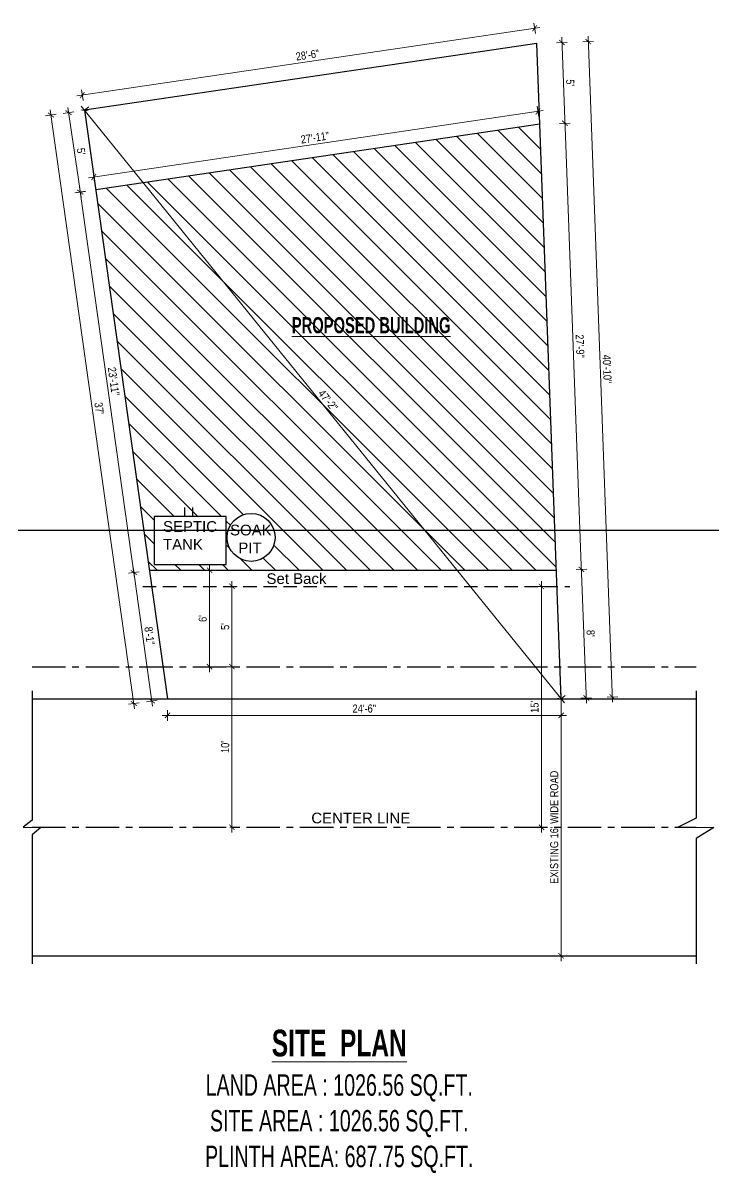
# Model space of a CAD drawing. Header units: inches. Extents: x -5142662 to -4941318, y -3361958 to -3160563.
# Drawn here: x -5010567 to -5010051, y -3262973 to -3262114 of the extents above; entities that cross this region are included whole.
import ezdxf

# ---------------------------------------------------------------- set-up
doc = ezdxf.new("R2010")
doc.units = ezdxf.units.IN
doc.header["$LTSCALE"] = 2
doc.header["$MEASUREMENT"] = 0
doc.header["$PDMODE"] = 34
doc.linetypes.add('CENTER', pattern=[2, 1.25, -0.25, 0.25, -0.25])
doc.linetypes.add('HIDDEN', pattern=[0.375, 0.25, -0.125])
doc.layers.get('0').update_dxf_attribs({"linetype": 'CONTINUOUS'})
doc.layers.get('DEFPOINTS').update_dxf_attribs({"color": 141, "linetype": 'CONTINUOUS'})
doc.layers.add('A-Hatch', color=7, linetype='CONTINUOUS')
doc.layers.add('furniture', color=31, linetype='CONTINUOUS')
for name, color, linetype, lineweight in [('DIM 1-100', 4, 'CONTINUOUS', 13), ('Text-100.w', 254, 'CONTINUOUS', 9), ('TEXTLAYER', 7, 'CONTINUOUS', 18), ('Toilet', 7, 'CONTINUOUS', 25)]:
    doc.layers.add(name, color=color, linetype=linetype, lineweight=lineweight)
doc.styles.add('Arial', font='arial.ttf', dxfattribs={"width": 0.8, "height": 12})
doc.styles.get("Standard").update_dxf_attribs({"font": 'ARIALN.TTF'})
doc.dimstyles.new('1 by 96', dxfattribs={"dimtxt": 6, "dimasz": 4, "dimexe": 4, "dimexo": 4, "dimgap": 2, "dimtad": 1, "dimdec": 0, "dimzin": 0, "dimdsep": 46, "dimlunit": 4, "dimtxsty": 'Standard', "dimblk": 'ARCHTICK', "dimcen": 0, "dimdle": 4, "dimadec": 0, "dimazin": 0, "dimtfac": 1, "dimtdec": 0, "dimtix": 1, "dimtofl": 0, "dimtmove": 1, "dimatfit": 3, "dimldrblk": 'ARCHTICK', "dimfxl": 4, "dimfxlon": 1, "dimtolj": 1, "dimtzin": 0, "dimlwd": -1, "dimlwe": -1, "dimarcsym": 0})

# ---------------------------------------------------------------- blocks, each defined once
blk = doc.blocks.new('_ArchTick')
at = {"color": 0, "linetype": 'ByBlock', "const_width": 0.15}
blk.add_lwpolyline([(-0.5, -0.5), (0.5, 0.5)], dxfattribs=at)
blk = doc.blocks.new('*D781')
at = {"layer": 'DEFPOINTS', "color": 0, "ltscale": 0.5, "transparency": 16777216}
for p in [(-5010401.77, -3262161.75), (-5010533.24, -3262181.18), (-5010393, -3262221.11)]:
    blk.add_point(p, dxfattribs=at)
at = {"layer": 'DIM 1-100', "color": 0, "ltscale": 0.5, "transparency": 16777216}
for p, q in [((-5010523.89, -3262244.49), (-5010533.83, -3262177.22)), ((-5010529.28, -3262180.59), (-5010537.2, -3262181.76)), ((-5010520.52, -3262239.95), (-5010528.43, -3262241.12))]:
    blk.add_line(p, q, dxfattribs=at)
at = {"layer": 'DIM 1-100', "color": 0, "ltscale": 0.5, "transparency": 16777216, "xscale": 4, "yscale": 4, "zscale": 4}
for p, rotation in [((-5010533.24, -3262181.18), 98.40388065627104), ((-5010524.47, -3262240.53), 278.403880656271)]:
    blk.add_blockref('_ArchTick', p, dxfattribs=dict(at, rotation=rotation))
at = {"layer": 'DIM 1-100', "color": 0, "ltscale": 0.5, "transparency": 16777216, "insert": (-5010523.86, -3262210.12), "char_height": 6, "attachment_point": 5, "rotation": 278.40388}
blk.add_mtext("\\A1;5'", dxfattribs=at)
blk = doc.blocks.new('*D782')
at = {"layer": 'DEFPOINTS', "color": 0, "ltscale": 0.5, "transparency": 16777216}
for p in [(-5010416.88, -3262535.07), (-5010422.88, -3262595.07), (-5010411.18, -3262595.07)]:
    blk.add_point(p, dxfattribs=at)
at = {"layer": 'DIM 1-100', "color": 0, "ltscale": 0.5, "transparency": 16777216}
for p, q in [((-5010412.88, -3262535.07), (-5010407.18, -3262535.07)), ((-5010411.18, -3262531.07), (-5010411.18, -3262599.07)), ((-5010415.18, -3262595.07), (-5010407.18, -3262595.07))]:
    blk.add_line(p, q, dxfattribs=at)
at = {"layer": 'DIM 1-100', "color": 0, "ltscale": 0.5, "transparency": 16777216, "xscale": 4, "yscale": 4, "zscale": 4}
for p, rotation in [((-5010411.18, -3262535.07), 90), ((-5010411.18, -3262595.07), 270)]:
    blk.add_blockref('_ArchTick', p, dxfattribs=dict(at, rotation=rotation))
at = {"layer": 'DIM 1-100', "color": 0, "ltscale": 0.5, "transparency": 16777216, "insert": (-5010416.24, -3262565.07), "char_height": 6, "attachment_point": 5, "rotation": 90}
blk.add_mtext("\\A1;5'", dxfattribs=at)
blk = doc.blocks.new('*D783')
at = {"layer": 'DEFPOINTS', "color": 0, "ltscale": 0.5, "transparency": 16777216}
for p in [(-5010165.36, -3262619.07), (-5010165.36, -3262811.07), (-5010165.36, -3262811.07)]:
    blk.add_point(p, dxfattribs=at)
at = {"layer": 'DIM 1-100', "color": 0, "ltscale": 0.5, "transparency": 16777216}
for p, q in [((-5010165.36, -3262615.07), (-5010165.36, -3262815.07)), ((-5010165.36, -3262619.07), (-5010169.36, -3262619.07)), ((-5010165.36, -3262811.07), (-5010169.36, -3262811.07))]:
    blk.add_line(p, q, dxfattribs=at)
at = {"layer": 'DIM 1-100', "color": 0, "ltscale": 0.5, "transparency": 16777216, "xscale": 4, "yscale": 4, "zscale": 4}
for p, rotation in [((-5010165.36, -3262619.07), 90), ((-5010165.36, -3262811.07), 270)]:
    blk.add_blockref('_ArchTick', p, dxfattribs=dict(at, rotation=rotation))
at = {"layer": 'DIM 1-100', "color": 0, "ltscale": 0.5, "transparency": 16777216, "insert": (-5010170.47, -3262715.07), "char_height": 6, "attachment_point": 5, "rotation": 90}
blk.add_mtext("\\A1;EXISTING 16' WIDE ROAD", dxfattribs=at)
blk = doc.blocks.new('*D784')
at = {"layer": 'DEFPOINTS', "color": 0, "ltscale": 0.5, "transparency": 16777216}
for p in [(-5010521.3, -3262179.41), (-5010484.42, -3262622.6), (-5010459.36, -3262619.07)]:
    blk.add_point(p, dxfattribs=at)
at = {"layer": 'DIM 1-100', "color": 0, "ltscale": 0.5, "transparency": 16777216}
for p, q in [((-5010542.4, -3262182.38), (-5010550.32, -3262183.5)), ((-5010546.92, -3262178.98), (-5010483.87, -3262626.56)), ((-5010480.46, -3262622.04), (-5010488.38, -3262623.16))]:
    blk.add_line(p, q, dxfattribs=at)
at = {"layer": 'DIM 1-100', "color": 0, "ltscale": 0.5, "transparency": 16777216, "xscale": 4, "yscale": 4, "zscale": 4}
for p, rotation in [((-5010546.36, -3262182.94), 98.01894551891075), ((-5010484.42, -3262622.6), 278.0189455189108)]:
    blk.add_blockref('_ArchTick', p, dxfattribs=dict(at, rotation=rotation))
at = {"layer": 'DIM 1-100', "color": 0, "ltscale": 0.5, "transparency": 16777216, "insert": (-5010510.38, -3262402.07), "char_height": 6, "attachment_point": 5, "rotation": 278.01895}
blk.add_mtext("\\A1;37'", dxfattribs=at)
blk = doc.blocks.new('*D785')
at = {"layer": 'DEFPOINTS', "color": 0, "ltscale": 0.5, "transparency": 16777216}
for p in [(-5010183.44, -3262129.5), (-5010522.98, -3262168.05), (-5010521.3, -3262179.41)]:
    blk.add_point(p, dxfattribs=at)
at = {"layer": 'DIM 1-100', "color": 0, "ltscale": 0.5, "transparency": 16777216}
for p, q in [((-5010184.53, -3262122.09), (-5010185.7, -3262114.18)), ((-5010181.16, -3262117.55), (-5010526.93, -3262168.63)), ((-5010522.39, -3262172), (-5010523.56, -3262164.09))]:
    blk.add_line(p, q, dxfattribs=at)
at = {"layer": 'DIM 1-100', "color": 0, "ltscale": 0.5, "transparency": 16777216, "xscale": 4, "yscale": 4, "zscale": 4}
for p, rotation in [((-5010185.11, -3262118.13), 8.403880655819602), ((-5010522.98, -3262168.05), 188.4038806558196)]:
    blk.add_blockref('_ArchTick', p, dxfattribs=dict(at, rotation=rotation))
at = {"layer": 'DIM 1-100', "color": 0, "ltscale": 0.5, "transparency": 16777216, "insert": (-5010354.79, -3262138.08), "char_height": 6, "attachment_point": 5, "rotation": 8.40388}
blk.add_mtext('\\A1;28\'-6"', dxfattribs=at)
blk = doc.blocks.new('*D786')
at = {"layer": 'DEFPOINTS', "color": 0, "ltscale": 0.5, "transparency": 16777216}
for p in [(-5010459.36, -3262619.07), (-5010165.36, -3262619.07), (-5010165.36, -3262631.47)]:
    blk.add_point(p, dxfattribs=at)
at = {"layer": 'DIM 1-100', "color": 0, "ltscale": 0.5, "transparency": 16777216}
for p, q in [((-5010463.36, -3262631.47), (-5010161.36, -3262631.47)), ((-5010459.36, -3262627.47), (-5010459.36, -3262635.47)), ((-5010165.36, -3262627.47), (-5010165.36, -3262635.47))]:
    blk.add_line(p, q, dxfattribs=at)
at = {"layer": 'DIM 1-100', "color": 0, "ltscale": 0.5, "transparency": 16777216, "xscale": 4, "yscale": 4, "zscale": 4, "rotation": 180}
blk.add_blockref('_ArchTick', (-5010459.36, -3262631.47), dxfattribs=at)
at = {"layer": 'DIM 1-100', "color": 0, "ltscale": 0.5, "transparency": 16777216, "xscale": 4, "yscale": 4, "zscale": 4}
blk.add_blockref('_ArchTick', (-5010165.36, -3262631.47), dxfattribs=at)
at = {"layer": 'DIM 1-100', "color": 0, "ltscale": 0.5, "transparency": 16777216, "insert": (-5010312.36, -3262626.4), "char_height": 6, "attachment_point": 5}
blk.add_mtext('\\A1;24\'-6"', dxfattribs=at)
blk = doc.blocks.new('*D1207')
at = {"layer": 'DEFPOINTS', "color": 0, "ltscale": 0.5, "transparency": 16777216}
for p in [(-5010183.44, -3262129.5), (-5010145.13, -3262128.08), (-5010165.36, -3262619.07)]:
    blk.add_point(p, dxfattribs=at)
at = {"layer": 'DIM 1-100', "color": 0, "ltscale": 0.5, "transparency": 16777216}
for p, q in [((-5010126.9, -3262621.65), (-5010145.27, -3262124.09)), ((-5010149.12, -3262128.23), (-5010141.13, -3262127.94)), ((-5010131.05, -3262617.8), (-5010123.05, -3262617.51))]:
    blk.add_line(p, q, dxfattribs=at)
at = {"layer": 'DIM 1-100', "color": 0, "ltscale": 0.5, "transparency": 16777216, "xscale": 4, "yscale": 4, "zscale": 4}
for p, rotation in [((-5010145.13, -3262128.08), 92.11435361988238), ((-5010127.05, -3262617.66), 272.1143536198824)]:
    blk.add_blockref('_ArchTick', p, dxfattribs=dict(at, rotation=rotation))
at = {"layer": 'DIM 1-100', "color": 0, "ltscale": 0.5, "transparency": 16777216, "insert": (-5010131.03, -3262372.68), "char_height": 6, "attachment_point": 5, "rotation": 272.11435}
blk.add_mtext('\\A1;40\'-10"', dxfattribs=at)
blk = doc.blocks.new('*D1208')
at = {"layer": 'DEFPOINTS', "color": 0, "ltscale": 0.5, "transparency": 16777216}
for p in [(-5010181.21, -3262189.82), (-5010162.48, -3262189.13), (-5010168.9, -3262523.07)]:
    blk.add_point(p, dxfattribs=at)
at = {"layer": 'DIM 1-100', "color": 0, "ltscale": 0.5, "transparency": 16777216}
for p, q in [((-5010150.02, -3262526.38), (-5010162.62, -3262185.13)), ((-5010166.47, -3262189.28), (-5010158.48, -3262188.98)), ((-5010154.17, -3262522.53), (-5010146.18, -3262522.23))]:
    blk.add_line(p, q, dxfattribs=at)
at = {"layer": 'DIM 1-100', "color": 0, "ltscale": 0.5, "transparency": 16777216, "xscale": 4, "yscale": 4, "zscale": 4}
for p, rotation in [((-5010162.48, -3262189.13), 92.11435361988767), ((-5010150.17, -3262522.38), 272.1143536198877)]:
    blk.add_blockref('_ArchTick', p, dxfattribs=dict(at, rotation=rotation))
at = {"layer": 'DIM 1-100', "color": 0, "ltscale": 0.5, "transparency": 16777216, "insert": (-5010151.26, -3262355.57), "char_height": 6, "attachment_point": 5, "rotation": 272.11435}
blk.add_mtext('\\A1;27\'-9"', dxfattribs=at)
blk = doc.blocks.new('*D1209')
at = {"layer": 'DEFPOINTS', "color": 0, "ltscale": 0.5, "transparency": 16777216}
for p in [(-5010512.93, -3262238.83), (-5010484.52, -3262524.71), (-5010472.88, -3262523.07)]:
    blk.add_point(p, dxfattribs=at)
at = {"layer": 'DIM 1-100', "color": 0, "ltscale": 0.5, "transparency": 16777216}
for p, q in [((-5010525.12, -3262236.5), (-5010483.96, -3262528.67)), ((-5010520.6, -3262239.91), (-5010528.52, -3262241.02)), ((-5010480.56, -3262524.15), (-5010488.48, -3262525.27))]:
    blk.add_line(p, q, dxfattribs=at)
at = {"layer": 'DIM 1-100', "color": 0, "ltscale": 0.5, "transparency": 16777216, "xscale": 4, "yscale": 4, "zscale": 4}
for p, rotation in [((-5010524.56, -3262240.47), 98.01894551889016), ((-5010484.52, -3262524.71), 278.0189455188902)]:
    blk.add_blockref('_ArchTick', p, dxfattribs=dict(at, rotation=rotation))
at = {"layer": 'DIM 1-100', "color": 0, "ltscale": 0.5, "transparency": 16777216, "insert": (-5010499.53, -3262381.88), "char_height": 6, "attachment_point": 5, "rotation": 278.01895}
blk.add_mtext('\\A1;23\'-11"', dxfattribs=at)
blk = doc.blocks.new('*D1210')
at = {"layer": 'DEFPOINTS', "color": 0, "ltscale": 0.5, "transparency": 16777216}
for p in [(-5010472.88, -3262523.07), (-5010470.99, -3262620.71), (-5010459.36, -3262619.07)]:
    blk.add_point(p, dxfattribs=at)
at = {"layer": 'DIM 1-100', "color": 0, "ltscale": 0.5, "transparency": 16777216}
for p, q in [((-5010485.08, -3262520.75), (-5010470.44, -3262624.67)), ((-5010480.56, -3262524.15), (-5010488.48, -3262525.27)), ((-5010467.03, -3262620.15), (-5010474.95, -3262621.27))]:
    blk.add_line(p, q, dxfattribs=at)
at = {"layer": 'DIM 1-100', "color": 0, "ltscale": 0.5, "transparency": 16777216, "xscale": 4, "yscale": 4, "zscale": 4}
for p, rotation in [((-5010484.52, -3262524.71), 98.01894551889023), ((-5010470.99, -3262620.71), 278.0189455188902)]:
    blk.add_blockref('_ArchTick', p, dxfattribs=dict(at, rotation=rotation))
at = {"layer": 'DIM 1-100', "color": 0, "ltscale": 0.5, "transparency": 16777216, "insert": (-5010472.74, -3262572), "char_height": 6, "attachment_point": 5, "rotation": 278.01895}
blk.add_mtext('\\A1;8\'-1"', dxfattribs=at)
blk = doc.blocks.new('*D1211')
at = {"layer": 'DEFPOINTS', "color": 0, "ltscale": 0.5, "transparency": 16777216}
for p in [(-5010168.9, -3262523.07), (-5010165.36, -3262619.07), (-5010146.63, -3262618.38)]:
    blk.add_point(p, dxfattribs=at)
at = {"layer": 'DIM 1-100', "color": 0, "ltscale": 0.5, "transparency": 16777216}
for p, q in [((-5010150.32, -3262518.38), (-5010146.48, -3262622.38)), ((-5010154.17, -3262522.53), (-5010146.18, -3262522.23)), ((-5010150.63, -3262618.53), (-5010142.63, -3262618.23))]:
    blk.add_line(p, q, dxfattribs=at)
at = {"layer": 'DIM 1-100', "color": 0, "ltscale": 0.5, "transparency": 16777216, "xscale": 4, "yscale": 4, "zscale": 4}
for p, rotation in [((-5010150.17, -3262522.38), 92.11435361988767), ((-5010146.63, -3262618.38), 272.1143536198877)]:
    blk.add_blockref('_ArchTick', p, dxfattribs=dict(at, rotation=rotation))
at = {"layer": 'DIM 1-100', "color": 0, "ltscale": 0.5, "transparency": 16777216, "insert": (-5010143.34, -3262570.19), "char_height": 6, "attachment_point": 5, "rotation": 272.11435}
blk.add_mtext("\\A1;8'", dxfattribs=at)
blk = doc.blocks.new('*D1212')
at = {"layer": 'DEFPOINTS', "color": 0, "ltscale": 0.5, "transparency": 16777216}
for p in [(-5010183.44, -3262129.5), (-5010164.7, -3262128.81), (-5010181.21, -3262189.82)]:
    blk.add_point(p, dxfattribs=at)
at = {"layer": 'DIM 1-100', "color": 0, "ltscale": 0.5, "transparency": 16777216}
for p, q in [((-5010162.33, -3262193.13), (-5010164.85, -3262124.81)), ((-5010168.7, -3262128.95), (-5010160.71, -3262128.66)), ((-5010166.47, -3262189.28), (-5010158.48, -3262188.98))]:
    blk.add_line(p, q, dxfattribs=at)
at = {"layer": 'DIM 1-100', "color": 0, "ltscale": 0.5, "transparency": 16777216, "xscale": 4, "yscale": 4, "zscale": 4}
for p, rotation in [((-5010164.7, -3262128.81), 92.11435361988767), ((-5010162.48, -3262189.13), 272.1143536198877)]:
    blk.add_blockref('_ArchTick', p, dxfattribs=dict(at, rotation=rotation))
at = {"layer": 'DIM 1-100', "color": 0, "ltscale": 0.5, "transparency": 16777216, "insert": (-5010158.54, -3262158.78), "char_height": 6, "attachment_point": 5, "rotation": 272.11435}
blk.add_mtext("\\A1;5'", dxfattribs=at)
blk = doc.blocks.new('*D1213')
at = {"layer": 'DEFPOINTS', "color": 0, "ltscale": 0.5, "transparency": 16777216}
for p in [(-5010181.21, -3262189.82), (-5010514.35, -3262229.23), (-5010512.93, -3262238.83)]:
    blk.add_point(p, dxfattribs=at)
at = {"layer": 'DIM 1-100', "color": 0, "ltscale": 0.5, "transparency": 16777216}
for p, q in [((-5010182.04, -3262184.18), (-5010183.21, -3262176.27)), ((-5010178.67, -3262179.64), (-5010518.3, -3262229.82)), ((-5010513.76, -3262233.19), (-5010514.93, -3262225.28))]:
    blk.add_line(p, q, dxfattribs=at)
at = {"layer": 'DIM 1-100', "color": 0, "ltscale": 0.5, "transparency": 16777216, "xscale": 4, "yscale": 4, "zscale": 4}
for p, rotation in [((-5010182.63, -3262180.22), 8.403880655919362), ((-5010514.35, -3262229.23), 188.4038806559193)]:
    blk.add_blockref('_ArchTick', p, dxfattribs=dict(at, rotation=rotation))
at = {"layer": 'DIM 1-100', "color": 0, "ltscale": 0.5, "transparency": 16777216, "insert": (-5010349.22, -3262199.77), "char_height": 6, "attachment_point": 5, "rotation": 8.40388}
blk.add_mtext('\\A1;27\'-11"', dxfattribs=at)
blk = doc.blocks.new('*D1214')
at = {"layer": 'DEFPOINTS', "color": 0, "ltscale": 0.5, "transparency": 16777216}
for p in [(-5010521.3, -3262179.41), (-5010521.3, -3262179.41), (-5010165.36, -3262619.07)]:
    blk.add_point(p, dxfattribs=at)
at = {"layer": 'DIM 1-100', "color": 0, "ltscale": 0.5, "transparency": 16777216}
for p, q in [((-5010162.84, -3262622.18), (-5010523.82, -3262176.3)), ((-5010521.3, -3262179.41), (-5010518.19, -3262176.9)), ((-5010165.36, -3262619.07), (-5010162.25, -3262616.55))]:
    blk.add_line(p, q, dxfattribs=at)
at = {"layer": 'DIM 1-100', "color": 0, "ltscale": 0.5, "transparency": 16777216, "xscale": 4, "yscale": 4, "zscale": 4}
for p, rotation in [((-5010521.3, -3262179.41), 128.9929455860294), ((-5010165.36, -3262619.07), 308.9929455860294)]:
    blk.add_blockref('_ArchTick', p, dxfattribs=dict(at, rotation=rotation))
at = {"layer": 'DIM 1-100', "color": 0, "ltscale": 0.5, "transparency": 16777216, "insert": (-5010339.43, -3262396.09), "char_height": 6, "attachment_point": 5, "rotation": 308.99295}
blk.add_mtext('\\A1;47\'-2"', dxfattribs=at)
blk = doc.blocks.new('*D1215')
at = {"layer": 'DEFPOINTS', "color": 0, "ltscale": 0.5, "transparency": 16777216}
for p in [(-5010312.48, -3262535.07), (-5010180.05, -3262535.07), (-5010312.48, -3262715.07)]:
    blk.add_point(p, dxfattribs=at)
at = {"layer": 'DIM 1-100', "color": 0, "ltscale": 0.5, "transparency": 16777216}
for p, q in [((-5010184.05, -3262535.07), (-5010176.05, -3262535.07)), ((-5010180.05, -3262719.07), (-5010180.05, -3262531.07)), ((-5010184.05, -3262715.07), (-5010176.05, -3262715.07))]:
    blk.add_line(p, q, dxfattribs=at)
at = {"layer": 'DIM 1-100', "color": 0, "ltscale": 0.5, "transparency": 16777216, "xscale": 4, "yscale": 4, "zscale": 4}
for p, rotation in [((-5010180.05, -3262535.07), 90), ((-5010180.05, -3262715.07), 270)]:
    blk.add_blockref('_ArchTick', p, dxfattribs=dict(at, rotation=rotation))
at = {"layer": 'DIM 1-100', "color": 0, "ltscale": 0.5, "transparency": 16777216, "insert": (-5010185.12, -3262625.07), "char_height": 6, "attachment_point": 5, "rotation": 90}
blk.add_mtext("\\A1;15'", dxfattribs=at)
blk = doc.blocks.new('*D1216')
at = {"layer": 'DEFPOINTS', "color": 0, "ltscale": 0.5, "transparency": 16777216}
for p in [(-5010422.88, -3262595.07), (-5010416.88, -3262715.07), (-5010411.18, -3262715.07)]:
    blk.add_point(p, dxfattribs=at)
at = {"layer": 'DIM 1-100', "color": 0, "ltscale": 0.5, "transparency": 16777216}
for p, q in [((-5010415.18, -3262595.07), (-5010407.18, -3262595.07)), ((-5010411.18, -3262591.07), (-5010411.18, -3262719.07)), ((-5010412.88, -3262715.07), (-5010407.18, -3262715.07))]:
    blk.add_line(p, q, dxfattribs=at)
at = {"layer": 'DIM 1-100', "color": 0, "ltscale": 0.5, "transparency": 16777216, "xscale": 4, "yscale": 4, "zscale": 4}
for p, rotation in [((-5010411.18, -3262595.07), 90), ((-5010411.18, -3262715.07), 270)]:
    blk.add_blockref('_ArchTick', p, dxfattribs=dict(at, rotation=rotation))
at = {"layer": 'DIM 1-100', "color": 0, "ltscale": 0.5, "transparency": 16777216, "insert": (-5010416.25, -3262655.07), "char_height": 6, "attachment_point": 5, "rotation": 90}
blk.add_mtext("\\A1;10'", dxfattribs=at)
blk = doc.blocks.new('*D1217')
at = {"layer": 'DEFPOINTS', "color": 0, "ltscale": 0.5, "transparency": 16777216}
for p in [(-5010462.74, -3262523.07), (-5010427.92, -3262523.07), (-5010462.74, -3262595.07)]:
    blk.add_point(p, dxfattribs=at)
at = {"layer": 'DIM 1-100', "color": 0, "ltscale": 0.5, "transparency": 16777216}
for p, q in [((-5010427.92, -3262599.07), (-5010427.92, -3262519.07)), ((-5010431.92, -3262523.07), (-5010423.92, -3262523.07)), ((-5010431.92, -3262595.07), (-5010423.92, -3262595.07))]:
    blk.add_line(p, q, dxfattribs=at)
at = {"layer": 'DIM 1-100', "color": 0, "ltscale": 0.5, "transparency": 16777216, "xscale": 4, "yscale": 4, "zscale": 4}
for p, rotation in [((-5010427.92, -3262523.07), 90), ((-5010427.92, -3262595.07), 270)]:
    blk.add_blockref('_ArchTick', p, dxfattribs=dict(at, rotation=rotation))
at = {"layer": 'DIM 1-100', "color": 0, "ltscale": 0.5, "transparency": 16777216, "insert": (-5010432.98, -3262559.07), "char_height": 6, "attachment_point": 5, "rotation": 90}
blk.add_mtext("\\A1;6'", dxfattribs=at)

msp = doc.modelspace()

# ---------------------------------------------------------------- hatches: boundary and pattern name
at = {"layer": 'A-Hatch'}
h = msp.add_hatch(dxfattribs=at)
h.set_pattern_fill('ANSI31', color=256, scale=100, angle=-90)
h.paths.add_polyline_path([(-5010181.21, -3262189.82), (-5010512.93, -3262238.83), (-5010472.88, -3262523.07), (-5010168.9, -3262523.07)])
h.paths.add_polyline_path([(-5010379.01, -3262498.47, -1), (-5010414.8, -3262498.47), (-5010415.57, -3262518.82), (-5010469.17, -3262518.82), (-5010469.17, -3262482.82), (-5010415.57, -3262482.82), (-5010414.8, -3262498.47, -1)], flags=16)
h.paths.add_polyline_path([(-5010350.68, -3262392.15), (-5010337.77, -3262408.1), (-5010328.06, -3262400.24), (-5010340.97, -3262384.29)], flags=24)
h.paths.add_polyline_path([(-5010415.1, -3262514.84), (-5010380.04, -3262514.84), (-5010380.04, -3262485.03), (-5010415.1, -3262485.03)], flags=24)
h.paths.add_polyline_path([(-5010465.18, -3262512.16), (-5010420.82, -3262512.16), (-5010420.82, -3262482.35), (-5010465.18, -3262482.35)], flags=8)
h.paths.add_polyline_path([(-5010369.55, -3262352.58), (-5010245.02, -3262352.58), (-5010245.02, -3262327.42), (-5010369.55, -3262327.42)], flags=24)

# ---------------------------------------------------------------- linework, layer by layer
at = {"ltscale": 0.5}
for p, q in [((-5010183.44, -3262129.5), (-5010521.3, -3262179.41)), ((-5010165.36, -3262619.07), (-5010183.44, -3262129.5)), ((-5010521.3, -3262179.41), (-5010459.36, -3262619.07)), ((-5010181.21, -3262189.82), (-5010512.93, -3262238.83)), ((-5010472.88, -3262523.07), (-5010168.9, -3262523.07)), ((-5010560.42, -3262619.07), (-5010064.53, -3262619.07)), ((-5010459.36, -3262619.07), (-5010165.36, -3262619.07)), ((-5010560.42, -3262811.07), (-5010064.53, -3262811.07))]:
    msp.add_line(p, q, dxfattribs=at)
msp.add_xline((-5002215.26, -3262493.07), (1, 0), dxfattribs=at)
at = {"linetype": 'Continuous', "ltscale": 0.5}
for points in [[(-5010560.42, -3262613.07), (-5010560.42, -3262709.63), (-5010567.23, -3262714.94), (-5010553.82, -3262715.19), (-5010560.42, -3262720.62), (-5010560.42, -3262817.07)], [(-5010064.53, -3262613.07), (-5010064.53, -3262708.13), (-5010077.84, -3262714.94), (-5010051.18, -3262715.19), (-5010064.53, -3262723.5), (-5010064.53, -3262817.07)]]:
    msp.add_lwpolyline(points, dxfattribs=at)
at = {"layer": 'furniture', "ltscale": 7}
for p, q in [((-5010446.41, -3262482.82), (-5010446.41, -3262476.08)), ((-5010440.41, -3262482.82), (-5010440.41, -3262476.08))]:
    msp.add_line(p, q, dxfattribs=at)
msp.add_lwpolyline([(-5010415.57, -3262518.82), (-5010415.57, -3262482.82), (-5010469.17, -3262482.82), (-5010469.17, -3262518.82)], close=True, dxfattribs=at)
msp.add_circle((-5010396.9, -3262498.47), 17.9, dxfattribs=at)
at = {"layer": 'Toilet', "linetype": 'HIDDEN', "ltscale": 20}
msp.add_line((-5010477.69, -3262535.07), (-5010158.83, -3262535.07), dxfattribs=at)
at = {"layer": 'Toilet', "linetype": 'CENTER', "ltscale": 10}
for p, q in [((-5010560.42, -3262595.07), (-5010064.53, -3262595.07)), ((-5010560.42, -3262715.07), (-5010064.53, -3262715.07))]:
    msp.add_line(p, q, dxfattribs=at)

# ---------------------------------------------------------------- texts
at = {"layer": 'Text-100.w', "width": 569.1024, "attachment_point": 2, "style": 'Arial'}
for s, insert, char_height in [('\\A1;{\\fArial Narrow|b1|i0|c0|p34;\\LPROPOSED BUILDING}', (-5010307.22, -3262333.95), 12), ('\\A1;{\\fArial Narrow|b1|i0|c0|p34;\\LSITE  PLAN\\P\\fArial Narrow|b0|i0|c0|p34;\\H0.8x;\\lLAND AREA : 1026.56 SQ.FT.\\PSITE AREA : 1026.56 SQ.FT.\\PPLINTH AREA: 687.75 SQ.FT.}', (-5010331.04, -3262866.27), 20)]:
    msp.add_mtext(s, dxfattribs=dict(at, insert=insert, char_height=char_height))
at = {"layer": 'TEXTLAYER', "ltscale": 5, "char_height": 8, "width": 90.522, "attachment_point": 1}
for s, insert in [('{\\fArial|b0|i0|c0|p34;SEPTIC \\PTANK}', (-5010462.68, -3262486.33)), ('{\\fArial|b0|i0|c0|p34;SOAK \\P  PIT}', (-5010412.6, -3262489)), ('{\\fArial|b0|i0|c0|p34;Set Back}', (-5010385.37, -3262525.29)), ('{\\fArial|b0|i0|c0|p34;CENTER LINE}', (-5010351.91, -3262704.14))]:
    msp.add_mtext(s, dxfattribs=dict(at, insert=insert))

# ---------------------------------------------------------------- dimensions: what is measured, and where the dimension line sits
at = {"layer": 'DIM 1-100', "ltscale": 0.5}
for p1, p2, distance, picture, middle in [((-5010183.44, -3262129.5), (-5010521.3, -3262179.41), -11.49, '*D785', (-5010354.79, -3262138.08)), ((-5010165.36, -3262619.07), (-5010183.44, -3262129.5), -38.33, '*D1207', (-5010131.03, -3262372.68)), ((-5010393, -3262221.11), (-5010401.77, -3262161.75), 132.9, '*D781', (-5010523.86, -3262210.12)), ((-5010165.36, -3262619.07), (-5010521.3, -3262179.41), 0, '*D1214', (-5010339.43, -3262396.09)), ((-5010181.21, -3262189.82), (-5010512.93, -3262238.83), -9.7, '*D1213', (-5010349.22, -3262199.77)), ((-5010521.3, -3262179.41), (-5010459.36, -3262619.07), -25.31, '*D784', (-5010510.38, -3262402.07)), ((-5010168.9, -3262523.07), (-5010181.21, -3262189.82), -18.75, '*D1208', (-5010151.26, -3262355.57)), ((-5010512.93, -3262238.83), (-5010472.88, -3262523.07), -11.75, '*D1209', (-5010499.53, -3262381.88))]:
    dim = msp.add_aligned_dim(p1=p1, p2=p2, distance=distance, dimstyle='1 by 96', dxfattribs=at)
    dim.commit()
    dim.dimension.update_dxf_attribs({"geometry": picture, "text_midpoint": middle})
for base, p1, p2, angle, picture, middle in [((-5010164.7, -3262128.81), (-5010181.21, -3262189.82), (-5010183.44, -3262129.5), 272.11435, '*D1212', (-5010158.54, -3262158.78)), ((-5010470.99, -3262620.71), (-5010472.88, -3262523.07), (-5010459.36, -3262619.07), 98.01895, '*D1210', (-5010472.74, -3262572)), ((-5010427.92, -3262523.07), (-5010462.74, -3262595.07), (-5010462.74, -3262523.07), 90, '*D1217', (-5010432.98, -3262559.07)), ((-5010146.63, -3262618.38), (-5010168.9, -3262523.07), (-5010165.36, -3262619.07), 272.11435, '*D1211', (-5010143.34, -3262570.19)), ((-5010411.18, -3262595.07), (-5010416.88, -3262535.07), (-5010422.88, -3262595.07), 90, '*D782', (-5010416.24, -3262565.07)), ((-5010180.05, -3262535.07), (-5010312.48, -3262715.07), (-5010312.48, -3262535.07), 90, '*D1215', (-5010185.12, -3262625.07)), ((-5010411.18, -3262715.07), (-5010422.88, -3262595.07), (-5010416.88, -3262715.07), 90, '*D1216', (-5010416.25, -3262655.07))]:
    dim = msp.add_linear_dim(base=base, p1=p1, p2=p2, angle=angle, dimstyle='1 by 96', dxfattribs=at)
    dim.commit()
    dim.dimension.update_dxf_attribs({"geometry": picture, "text_midpoint": middle})
dim = msp.add_linear_dim(base=(-5010165.36, -3262811.07), p1=(-5010165.36, -3262619.07), p2=(-5010165.36, -3262811.07), angle=90, text='EXISTING <> WIDE ROAD', dimstyle='1 by 96', dxfattribs=at)
dim.commit()
dim.dimension.update_dxf_attribs({"geometry": '*D783', "text_midpoint": (-5010170.47, -3262715.07)})
dim = msp.add_linear_dim(base=(-5010165.36, -3262631.47), p1=(-5010459.36, -3262619.07), p2=(-5010165.36, -3262619.07), dimstyle='1 by 96', dxfattribs=at)
dim.commit()
dim.dimension.update_dxf_attribs({"geometry": '*D786', "text_midpoint": (-5010312.36, -3262626.4)})

doc.saveas('drawing.dxf')
